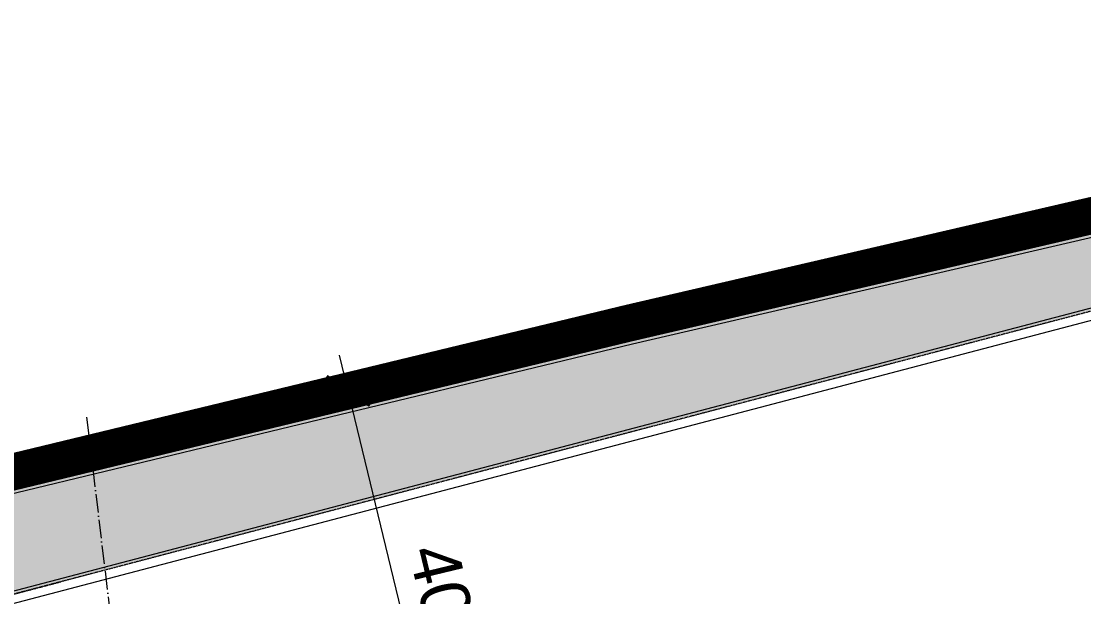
# Model space of a CAD drawing. Header units: millimetres. Extents: x -55734 to 116976, y -16290 to 119094.
# Drawn here: x 56672 to 65299, y 37540 to 42217 of the extents above; entities that cross this region are included whole.
import ezdxf
from ezdxf.xclip import XClip

# ---------------------------------------------------------------- set-up
doc = ezdxf.new("R2010")
doc.units = ezdxf.units.MM
doc.header["$XCLIPFRAME"] = 0
for name, pattern in [('gf$0$Dash', [6, 3, -3]), ('Grid Line', [4.2, 3, -0.6, 0, -0.6]), ('PHANTOM', [63.5, 31.75, -6.35, 6.35, -6.35, 6.35, -6.35])]:
    doc.linetypes.add(name, pattern=pattern)
doc.layers.get('Defpoints').update_dxf_attribs({"color": 230})
for name, color, linetype, lineweight in [('@ color hatch', 7, 'Continuous', 13), ('A-FLOR-PATT', 8, 'Continuous', 9), ('DIM', 1, 'Continuous', 5), ('NET THAY 2', 55, 'Continuous', 5), ('NET-THAY', 2, 'Continuous', 9), ('TRUC', 225, 'Continuous', 5)]:
    doc.layers.add(name, color=color, linetype=linetype, lineweight=lineweight)
doc.layers.add('RD-AB', color=4, linetype='PHANTOM')
doc.styles.add('TA1', font='arial_1.ttf')
doc.dimstyles.new('D_200_KTx2', dxfattribs={"dimtxt": 400, "dimasz": 300, "dimexe": 300, "dimexo": 300, "dimgap": 160, "dimtad": 1, "dimdec": 0, "dimzin": 9, "dimtxsty": 'TA1', "dimblk": 'ARCHTICK', "dimcen": 1, "dimdle": 300, "dimclrd": 256, "dimclre": 256, "dimclrt": 7, "dimadec": 0, "dimazin": 0, "dimtfac": 1, "dimtdec": 0, "dimtix": 1, "dimtmove": 1, "dimatfit": 3, "dimldrblk": 'ARCHTICK', "dimfxl": 1, "dimtolj": 1, "dimtzin": 0, "dimlwd": -1, "dimlwe": -1, "dimarcsym": 0})

# ---------------------------------------------------------------- blocks, each defined once
blk = doc.blocks.new('_ARCHTICK')
at = {"color": 0, "linetype": 'ByBlock', "const_width": 0.15}
blk.add_lwpolyline([(-0.5, -0.5), (0.5, 0.5)], dxfattribs=at)
blk = doc.blocks.new('*D195')
at = {"layer": 'Defpoints', "color": 0, "transparency": 16777216}
for p in [(115060.5, 72639.7), (115060.5, 72639.7), (116000.4, 68751.8, 0)]:
    blk.add_point(p, dxfattribs=at)
at = {"layer": 'DIM', "transparency": 16777216}
blk.add_line((116070.9, 68460.2), (114990, 72931.3), dxfattribs=at)
for p, xscale, yscale, zscale, rotation in [((115060.5, 72639.7), 300.0000000000001, 300.0000000000001, 300.0000000000001, 103.5907459284101), ((116000.4, 68751.8), 300, 300, 300, 283.5907459284101)]:
    blk.add_blockref('_ARCHTICK', p, dxfattribs=dict(at, xscale=xscale, yscale=yscale, zscale=zscale, rotation=rotation))
at = {"layer": 'DIM', "color": 7, "transparency": 16777216, "insert": (115884.4, 70781.3), "char_height": 400, "attachment_point": 5, "rotation": 283.59075, "style": 'TA1'}
blk.add_mtext('\\A1;4000', dxfattribs=at)
blk = doc.blocks.new('A$C1F0A2BF7')
at = {"layer": '@ color hatch', "ltscale": 0.5}
h = blk.add_hatch(dxfattribs=at)
h.set_pattern_fill('CROSS', color=139, scale=300)
h.set_pattern_definition([(0, (418126.44, 155406.3), (75, 75), [37.5, -112.5]), (90, (418145.19, 155387.55), (-75, 75), [37.5, -112.5])])
edge = h.paths.add_edge_path()
edge.add_line((100731, 69175.5), (117344.8, 73191.9))
edge.add_line((117344.8, 73191.9), (124832.7, 74932.4))
edge.add_line((124832.7, 74932.4), (131039.2, 76695.7))
edge.add_line((131039.2, 76695.7), (133013.3, 70495.4))
edge.add_arc((134613, 73608.5), 3500, 216.35249, 242.80246, ccw=False)
edge.add_arc((126156.4, 67384.6), 7000, 36.35249, 102.75231)
edge.add_line((124611.3, 74211.9), (103519, 68669.4))
edge.add_arc((102696.6, 72071.4), 3500, 235.83425, 283.59075, ccw=False)
at = {"layer": 'NET-THAY'}
blk.add_line((117344.8, 73191.9, 0), (100731, 69175.5, 0), dxfattribs=at)
at = {"layer": 'NET-THAY', "linetype": 'gf$0$Dash', "elevation": 0}
blk.add_lwpolyline([(80838.4, 80244.1), (91862.4, 80320.9, -0.375486), (98841.7, 74304.6), (99228.4, 71579.6, 0.44861), (103583.2, 68686.3), (112729, 71089.6)], format="xyb", dxfattribs=at)
blk.add_lwpolyline([(100731, 69175.5), (117344.8, 73191.9), (124832.7, 74932.4), (131039.2, 76695.7), (133013.3, 70495.4, -0.115925), (131794.1, 71533.8, 0.298112), (124611.3, 74211.9), (103519, 68669.4, -0.211446)], format="xyb", close=True, dxfattribs=at)
at = {"layer": 'RD-AB', "ltscale": 30, "const_width": 300, "elevation": 0}
blk.add_lwpolyline([(175144.3, 53651.9), (172606.9, 59818.4), (167790.4, 71343.2), (167565.7, 71277.5), (163334.5, 80229.2), (152338.7, 76699.2), (133013.3, 70495.2), (131039.2, 76695.5), (124832.5, 74932.3), (117344.6, 73191.8), (100730.8, 69175.3)], dxfattribs=at)
at = {"layer": 'DIM'}
dim = blk.add_aligned_dim(p1=(116000.4, 68751.8, 0), p2=(115060.5, 72639.7, 0), distance=0, dimstyle='D_200_KTx2', dxfattribs=at)
dim.commit()
dim.dimension.update_dxf_attribs({"geometry": '*D195', "text_midpoint": (115884.4, 70781.3, 0)})

msp = doc.modelspace()

# ---------------------------------------------------------------- hatches: boundary and pattern name
at = {"layer": 'A-FLOR-PATT', "lineweight": 5}
h = msp.add_hatch(dxfattribs=at)
h.set_pattern_fill('FP_20', color=256, style=0, pattern_type=2)
h.set_pattern_definition([(111.942, (-1457386.195, -2305763.585), (-116.8543947, 49.741412), [23.812, -155.793]), (66.942, (-1457386.2, -2305763.58), (-116.853824, 49.741169), [23.813, -103.188]), (156.942, (-1457386.2, -2305763.58), (-49.741169, -116.853824), [23.813, -103.188])])
h.paths.add_polyline_path([(46954.4, 35170.2), (47071.7, 35172.1), (47251.9, 35182.4), (47450.9, 35205.4), (47638.5, 35237.8), (47849.4, 35287.3), (68877.5, 40811.5), (69161.3, 40868.8), (69447.3, 40914.5), (69734.9, 40948.5), (70023.7, 40970.8), (70313.3, 40981.2), (70604.2, 40979.8), (70897.8, 40966.2), (71190.5, 40940.5), (71482, 40902.7), (71771.6, 40852.8), (72059, 40791), (72343.5, 40717.4), (72656.7, 40620.8), (72902.2, 40535.1), (73175.4, 40426.8), (73443.9, 40307.2), (73707.2, 40176.7), (73964.9, 40035.4), (74216.5, 39883.5), (74493, 39698.7), (74699.9, 39549.2), (74930.7, 39367.3), (75153.9, 39176), (75368.9, 38975.7), (75575.5, 38766.6), (75773.2, 38549.2), (75961.8, 38323.7), (76250.1, 37950.6), (76372.8, 37809.6), (76490.4, 37687.6), (76609.7, 37575.8), (76675.6, 37517.8), (76814.3, 37405.5), (76969.7, 37293.6), (77107.2, 37204.3), (75239.5, 43070.6), (69098.9, 41327.3), (61611, 39586.6), (45248.7, 35630.9), (45422.8, 35536.5), (45607, 35450.3), (45797.4, 35374.7), (45974.1, 35315.8), (46165.6, 35263.9), (46321.4, 35230.9), (46393.3, 35217.8), (46513, 35200), (46597.3, 35189.7), (46711.2, 35179.6), (46842.4, 35171.8), (46915.4, 35170.8)], flags=0)

# ---------------------------------------------------------------- linework, layer by layer
at = {"layer": 'NET-THAY'}
for p, q in [((61611, 39689.5), (69098.9, 41430)), ((69123.9, 41333.1), (61634, 39592.2)), ((47824, 35280.6), (68853.7, 40806.6)), ((68877.5, 40709.5), (47849.4, 35183.9)), ((44995, 35672.5), (61611, 39689.5)), ((61634, 39592.2), (45248.7, 35631))]:
    msp.add_line(p, q, dxfattribs=at)
at = {"layer": 'TRUC', "linetype": 'Grid Line', "ltscale": 50}
msp.add_line((57202.3, 38999), (61169.1, 5876.1), dxfattribs=at)

# ---------------------------------------------------------------- next in the draw order: block references
at = {"layer": 'NET THAY 2'}
ref = msp.add_blockref('A$C1F0A2BF7', (-55733.7, -33426.8, 0), dxfattribs=at)
XClip(ref).set_block_clipping_path([(-27462.6186291156, 51738.6749988016), (137958.5174097056, 152520.3806320981)])

doc.saveas('drawing.dxf')
